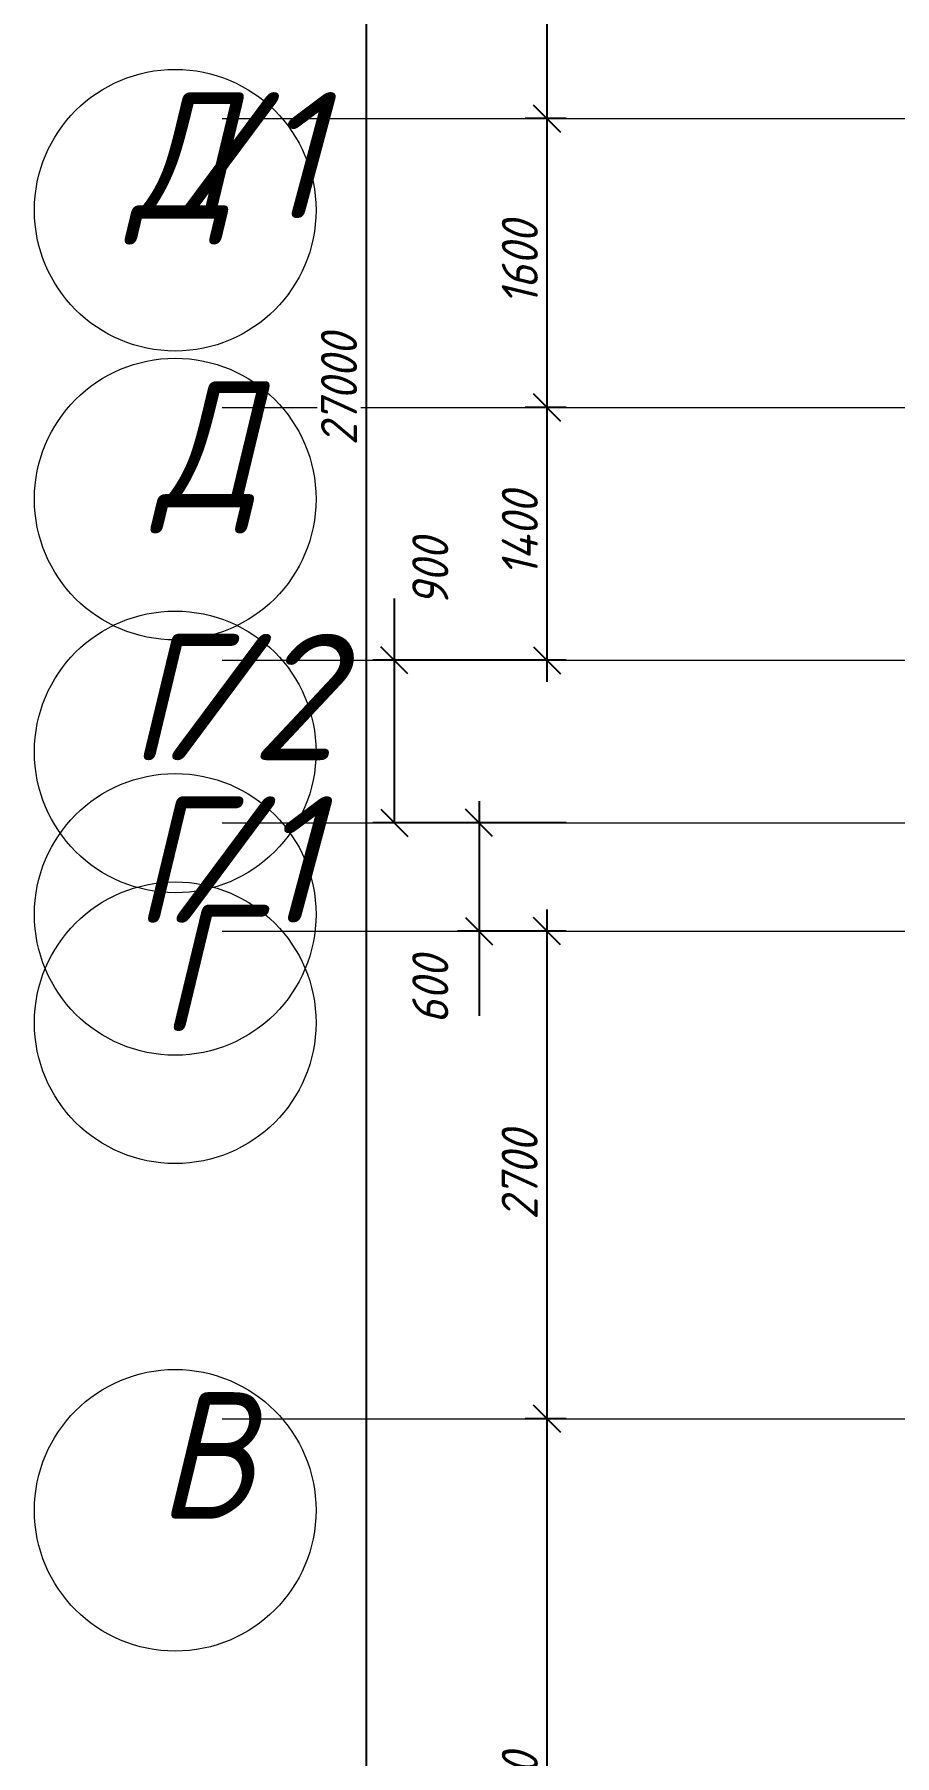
# Model space of a CAD drawing. Header units: millimetres. Extents: x 12986 to 523328, y -9759 to 30092.
# Drawn here: x 388181 to 392946, y 2065 to 11597 of the extents above; entities that cross this region are included whole.
import ezdxf

# ---------------------------------------------------------------- set-up
doc = ezdxf.new("R2010")
doc.units = ezdxf.units.MM
for name, color, linetype, lineweight in [('A-ANNO-DIMS', 7, 'Continuous', 9), ('Оси', 7, 'Continuous', 9), ('Оси-1', 7, 'Continuous', 20)]:
    doc.layers.add(name, color=color, linetype=linetype, lineweight=lineweight)
doc.layers.add('A-WALL-11', color=7, linetype='Continuous', lineweight=13, true_color=0x800000)
doc.styles.add('ISOCPEUR_I', font='isocpeui.ttf', dxfattribs={"height": 250})
doc.styles.add('ISOCPEUR_I_3', font='isocpeui.ttf', dxfattribs={"width": 0.9, "height": 200})
doc.dimstyles.new('ISO-2_0_0_9К_СРЕДНИЙ_ФОН', dxfattribs={"dimscale": 304.8, "dimtxt": 199.196235, "dimasz": 0.492126, "dimexe": 0.393701, "dimexo": 0, "dimgap": 0.164042, "dimtad": 1, "dimdec": 0, "dimdsep": 46, "dimtxsty": 'ISOCPEUR_I_3', "dimblk1": 'OBLIQUE', "dimblk2": 'OBLIQUE', "dimsah": 1, "dimcen": 0.09, "dimdle": 0.393701, "dimazin": 0, "dimtfac": 1, "dimtdec": 4, "dimtix": 1, "dimtmove": 1, "dimatfit": 3, "dimfxl": 1, "dimtvp": 1, "dimtfill": 1, "dimtolj": 1, "dimtzin": 0, "dimarcsym": 2})
doc.dimstyles.new('ISO-2_0_0_9К_СРЕДНИЙ_ФОН_1', dxfattribs={"dimscale": 304.8, "dimtxt": 199.196235, "dimasz": 0.492126, "dimexe": 0.393701, "dimexo": 0, "dimgap": 0.164042, "dimtad": 1, "dimdec": 0, "dimdsep": 46, "dimtxsty": 'ISOCPEUR_I_3', "dimblk1": 'OBLIQUE', "dimblk2": 'OBLIQUE', "dimsah": 1, "dimcen": 0.09, "dimdle": 0.393701, "dimazin": 0, "dimtfac": 1, "dimtdec": 4, "dimtix": 1, "dimtmove": 0, "dimatfit": 3, "dimfxl": 1, "dimtvp": 1, "dimtfill": 1, "dimtolj": 1, "dimtzin": 0, "dimarcsym": 2})

# ---------------------------------------------------------------- blocks, each defined once
blk = doc.blocks.new('Ось сетки - Круг_Ø6_00__ISO-2_5_0_9K_ кружки поменьше-23056867-АР1_1_Кладочный план 3 этажа')
at = {"layer": 'Оси'}
blk.add_circle((0, 0), 2.6, dxfattribs=at)
blk = doc.blocks.new('_Oblique')
at = {"color": 0, "linetype": 'ByBlock', "lineweight": -2}
blk.add_line((-0.5, -0.5), (0.5, 0.5), dxfattribs=at)
blk = doc.blocks.new('*D3434')
at = {"layer": 'A-ANNO-DIMS', "color": 0, "lineweight": -2, "transparency": 16777216}
for p, q in [((391019.9, 13250.7), (391019.9, 11010.7)), ((391126, 13130.7), (390899.9, 13130.7)), ((391126, 11130.7), (390899.9, 11130.7))]:
    blk.add_line(p, q, dxfattribs=at)
at = {"layer": 'Defpoints', "color": 0, "transparency": 16777216}
for p in [(391126, 13130.7), (391019.9, 11130.7), (391126, 11130.7)]:
    blk.add_point(p, dxfattribs=at)
at = {"layer": 'A-ANNO-DIMS', "color": 0, "lineweight": -2, "transparency": 16777216, "xscale": 150, "yscale": 150, "zscale": 150}
for p, rotation in [((391019.9, 13130.7), 90), ((391019.9, 11130.7), 270)]:
    blk.add_blockref('_Oblique', p, dxfattribs=dict(at, rotation=rotation))
at = {"layer": 'A-ANNO-DIMS', "color": 0, "transparency": 16777216, "insert": (390869.9, 12130.7), "char_height": 200, "width": 606.782, "attachment_point": 5, "rotation": 90, "style": 'ISOCPEUR_I_3', "bg_fill": 3, "box_fill_scale": 1.1, "bg_fill_color": 256, "bg_fill_true_color": 13158600, "bg_fill_transparency": 0}
blk.add_mtext('\\A1;2000', dxfattribs=at)
blk = doc.blocks.new('*D3435')
at = {"layer": 'A-ANNO-DIMS', "color": 0, "lineweight": -2, "transparency": 16777216}
for p, q in [((391019.9, 11250.7), (391019.9, 9410.7)), ((391126, 11130.7), (390899.9, 11130.7)), ((391126, 9530.7), (390899.9, 9530.7))]:
    blk.add_line(p, q, dxfattribs=at)
at = {"layer": 'Defpoints', "color": 0, "transparency": 16777216}
for p in [(391126, 11130.7), (391019.9, 9530.7), (391126, 9530.7)]:
    blk.add_point(p, dxfattribs=at)
at = {"layer": 'A-ANNO-DIMS', "color": 0, "lineweight": -2, "transparency": 16777216, "xscale": 150, "yscale": 150, "zscale": 150}
for p, rotation in [((391019.9, 11130.7), 90), ((391019.9, 9530.7), 270)]:
    blk.add_blockref('_Oblique', p, dxfattribs=dict(at, rotation=rotation))
at = {"layer": 'A-ANNO-DIMS', "color": 0, "transparency": 16777216, "insert": (390869.9, 10330.7), "char_height": 200, "width": 560.814, "attachment_point": 5, "rotation": 90, "style": 'ISOCPEUR_I_3', "bg_fill": 3, "box_fill_scale": 1.1, "bg_fill_color": 256, "bg_fill_true_color": 13158600, "bg_fill_transparency": 0}
blk.add_mtext('\\A1;1600', dxfattribs=at)
blk = doc.blocks.new('*D3436')
at = {"layer": 'A-ANNO-DIMS', "color": 0, "lineweight": -2, "transparency": 16777216}
for p, q in [((391019.9, 9650.7), (391019.9, 8010.7)), ((391126, 9530.7), (390899.9, 9530.7)), ((391126, 8130.7), (390899.9, 8130.7))]:
    blk.add_line(p, q, dxfattribs=at)
at = {"layer": 'Defpoints', "color": 0, "transparency": 16777216}
for p in [(391126, 9530.7), (391019.9, 8130.7), (391126, 8130.7)]:
    blk.add_point(p, dxfattribs=at)
at = {"layer": 'A-ANNO-DIMS', "color": 0, "lineweight": -2, "transparency": 16777216, "xscale": 150, "yscale": 150, "zscale": 150}
for p, rotation in [((391019.9, 9530.7), 90), ((391019.9, 8130.7), 270)]:
    blk.add_blockref('_Oblique', p, dxfattribs=dict(at, rotation=rotation))
at = {"layer": 'A-ANNO-DIMS', "color": 0, "transparency": 16777216, "insert": (390869.9, 8830.7), "char_height": 200, "width": 579.201, "attachment_point": 5, "rotation": 90, "style": 'ISOCPEUR_I_3', "bg_fill": 3, "box_fill_scale": 1.1, "bg_fill_color": 256, "bg_fill_true_color": 13158600, "bg_fill_transparency": 0}
blk.add_mtext('\\A1;1400', dxfattribs=at)
blk = doc.blocks.new('*D3437')
at = {"layer": 'A-ANNO-DIMS', "color": 0, "lineweight": -2, "transparency": 16777216}
for p, q in [((390175.3, 8130.7), (390175.3, 8473.4)), ((390175.3, 7230.7), (390175.3, 8250.7)), ((391126, 8130.7), (390055.3, 8130.7)), ((391126, 7230.7), (390055.3, 7230.7))]:
    blk.add_line(p, q, dxfattribs=at)
at = {"layer": 'Defpoints', "color": 0, "transparency": 16777216}
for p in [(391126, 8130.7), (390175.3, 7230.7), (391126, 7230.7)]:
    blk.add_point(p, dxfattribs=at)
at = {"layer": 'A-ANNO-DIMS', "color": 0, "lineweight": -2, "transparency": 16777216, "xscale": 150, "yscale": 150, "zscale": 150}
for p, rotation in [((390175.3, 8130.7), 90), ((390175.3, 7230.7), 270)]:
    blk.add_blockref('_Oblique', p, dxfattribs=dict(at, rotation=rotation))
at = {"layer": 'A-ANNO-DIMS', "color": 0, "transparency": 16777216, "insert": (390273.8, 8429.2), "char_height": 200, "width": 455.087, "attachment_point": 1, "rotation": 90, "line_spacing_factor": 1.149209, "style": 'ISOCPEUR_I_3', "bg_fill": 3, "box_fill_scale": 1.1, "bg_fill_color": 256, "bg_fill_true_color": 13158600, "bg_fill_transparency": 0}
blk.add_mtext('\\A1;900', dxfattribs=at)
blk = doc.blocks.new('*D3438')
at = {"layer": 'A-ANNO-DIMS', "color": 0, "lineweight": -2, "transparency": 16777216}
for p, q in [((390644.2, 7350.7), (390644.2, 6630.7)), ((391126, 7230.7), (390524.2, 7230.7)), ((391126, 6630.7), (390524.2, 6630.7)), ((390644.2, 6630.7), (390644.2, 6161.8))]:
    blk.add_line(p, q, dxfattribs=at)
at = {"layer": 'Defpoints', "color": 0, "transparency": 16777216}
for p in [(391126, 7230.7), (390644.2, 6630.7), (391126, 6630.7)]:
    blk.add_point(p, dxfattribs=at)
at = {"layer": 'A-ANNO-DIMS', "color": 0, "lineweight": -2, "transparency": 16777216, "xscale": 150, "yscale": 150, "zscale": 150}
for p, rotation in [((390644.2, 7230.7), 90), ((390644.2, 6630.7), 270)]:
    blk.add_blockref('_Oblique', p, dxfattribs=dict(at, rotation=rotation))
at = {"layer": 'A-ANNO-DIMS', "color": 0, "transparency": 16777216, "insert": (390273.8, 6117.5), "char_height": 200, "width": 455.087, "attachment_point": 1, "rotation": 90, "line_spacing_factor": 1.149209, "style": 'ISOCPEUR_I_3', "bg_fill": 3, "box_fill_scale": 1.1, "bg_fill_color": 256, "bg_fill_true_color": 13158600, "bg_fill_transparency": 0}
blk.add_mtext('\\A1;600', dxfattribs=at)
blk = doc.blocks.new('*D3439')
at = {"layer": 'A-ANNO-DIMS', "color": 0, "lineweight": -2, "transparency": 16777216}
for p, q in [((391019.9, 6750.7), (391019.9, 3810.7)), ((391126, 6630.7), (390899.9, 6630.7)), ((391126, 3930.7), (390899.9, 3930.7))]:
    blk.add_line(p, q, dxfattribs=at)
at = {"layer": 'Defpoints', "color": 0, "transparency": 16777216}
for p in [(391126, 6630.7), (391019.9, 3930.7), (391126, 3930.7)]:
    blk.add_point(p, dxfattribs=at)
at = {"layer": 'A-ANNO-DIMS', "color": 0, "lineweight": -2, "transparency": 16777216, "xscale": 150, "yscale": 150, "zscale": 150}
for p, rotation in [((391019.9, 6630.7), 90), ((391019.9, 3930.7), 270)]:
    blk.add_blockref('_Oblique', p, dxfattribs=dict(at, rotation=rotation))
at = {"layer": 'A-ANNO-DIMS', "color": 0, "transparency": 16777216, "insert": (390868.6, 5280.7), "char_height": 200, "width": 606.782, "attachment_point": 5, "rotation": 90, "style": 'ISOCPEUR_I_3', "bg_fill": 3, "box_fill_scale": 1.1, "bg_fill_color": 256, "bg_fill_true_color": 13158600, "bg_fill_transparency": 0}
blk.add_mtext('\\A1;2700', dxfattribs=at)
blk = doc.blocks.new('*D3440')
at = {"layer": 'A-ANNO-DIMS', "color": 0, "lineweight": -2, "transparency": 16777216}
for p, q in [((391019.9, 4050.7), (391019.9, -389.3)), ((391126, 3930.7), (390899.9, 3930.7)), ((391126, -269.3), (390899.9, -269.3))]:
    blk.add_line(p, q, dxfattribs=at)
at = {"layer": 'Defpoints', "color": 0, "transparency": 16777216}
for p in [(391126, 3930.7), (391019.9, -269.3), (391126, -269.3)]:
    blk.add_point(p, dxfattribs=at)
at = {"layer": 'A-ANNO-DIMS', "color": 0, "lineweight": -2, "transparency": 16777216, "xscale": 150, "yscale": 150, "zscale": 150}
for p, rotation in [((391019.9, 3930.7), 90), ((391019.9, -269.3), 270)]:
    blk.add_blockref('_Oblique', p, dxfattribs=dict(at, rotation=rotation))
at = {"layer": 'A-ANNO-DIMS', "color": 0, "transparency": 16777216, "insert": (390869.9, 1830.7), "char_height": 200, "width": 625.17, "attachment_point": 5, "rotation": 90, "style": 'ISOCPEUR_I_3', "bg_fill": 3, "box_fill_scale": 1.1, "bg_fill_color": 256, "bg_fill_true_color": 13158600, "bg_fill_transparency": 0}
blk.add_mtext('\\A1;4200', dxfattribs=at)
blk = doc.blocks.new('*D3442')
at = {"layer": 'A-ANNO-DIMS', "color": 0, "lineweight": -2, "transparency": 16777216}
for p, q in [((390019.5, 23250.7), (390019.5, -3989.3)), ((390125.6, 23130.7), (389899.5, 23130.7)), ((390125.6, -3869.3), (389899.5, -3869.3))]:
    blk.add_line(p, q, dxfattribs=at)
at = {"layer": 'Defpoints', "color": 0, "transparency": 16777216}
for p in [(390125.6, 23130.7), (390019.5, -3869.3), (390125.6, -3869.3)]:
    blk.add_point(p, dxfattribs=at)
at = {"layer": 'A-ANNO-DIMS', "color": 0, "lineweight": -2, "transparency": 16777216, "xscale": 150, "yscale": 150, "zscale": 150}
for p, rotation in [((390019.5, 23130.7), 90), ((390019.5, -3869.3), 270)]:
    blk.add_blockref('_Oblique', p, dxfattribs=dict(at, rotation=rotation))
at = {"layer": 'A-ANNO-DIMS', "color": 0, "transparency": 16777216, "insert": (389868.3, 9630.7), "char_height": 200, "width": 758.478, "attachment_point": 5, "rotation": 90, "style": 'ISOCPEUR_I_3', "bg_fill": 3, "box_fill_scale": 1.1, "bg_fill_color": 256, "bg_fill_true_color": 13158600, "bg_fill_transparency": 0}
blk.add_mtext('\\A1;27000', dxfattribs=at)

msp = doc.modelspace()

# ---------------------------------------------------------------- linework, layer by layer
at = {"layer": 'A-WALL-11'}
msp.add_line((389220.80855, 7230.74641), (521382.43658, 7230.74641), dxfattribs=at)
at = {"layer": 'Оси-1'}
for p, q in [((389220.80855, 11130.74641), (521382.43658, 11130.74641)), ((389220.80855, 9530.74641), (521382.43658, 9530.74641)), ((389220.80855, 8130.74641), (521382.43658, 8130.74641)), ((389220.80855, 6630.74641), (521382.43658, 6630.74641)), ((389220.80855, 3930.74641), (521382.43658, 3930.74641))]:
    msp.add_line(p, q, dxfattribs=at)

# ---------------------------------------------------------------- block references
at = {"layer": 'Оси', "xscale": 300, "yscale": 300, "zscale": 99.99999999999993, "rotation": 269.9999999999994}
for p in [(388960.80855, 10623.49282), (388960.80855, 9023.49282), (388960.80855, 7623.49282), (388960.80855, 6723.49282), (388960.80855, 6123.49282), (388960.80855, 3423.49282)]:
    msp.add_blockref('Ось сетки - Круг_Ø6_00__ISO-2_5_0_9K_ кружки поменьше-23056867-АР1_1_Кладочный план 3 этажа', p, dxfattribs=at)

# ---------------------------------------------------------------- texts
at = {"layer": 'Оси', "char_height": 700, "attachment_point": 1, "style": 'ISOCPEUR_I'}
for s, insert, width in [('\\fISOCPEUR|b0|i1|c204|p34|;\\W.9;Д', (388708.02903, 11277.37889), 252.5315625), ('/1', (388916.38841, 11277.37889), 346.329), ('\\fISOCPEUR|b0|i1|c204|p34|;\\W.9;Д', (388851.12903, 9677.37889), 252.5315625), ('\\fISOCPEUR|b0|i1|c204|p34|;\\W.9;Г', (388705.32903, 8277.3789), 202.02525), ('/2', (388872.01653, 8277.3789), 404.0505), ('\\fISOCPEUR|b0|i1|c204|p34|;\\W.9;Г', (388729.17903, 7377.3789), 202.02525), ('/1', (388895.86653, 7377.3789), 346.329), ('\\fISOCPEUR|b0|i1|c204|p34|;\\W.9;Г', (388871.82903, 6777.3789), 202.02525), ('\\fISOCPEUR|b0|i1|c204|p34|;\\W.9;В', (388862.82903, 4077.3789), 223.6708125)]:
    msp.add_mtext(s, dxfattribs=dict(at, insert=insert, width=width))

# ---------------------------------------------------------------- next in the draw order: dimensions: what is measured, and where the dimension line sits
at = {"layer": 'A-ANNO-DIMS'}
dim = msp.add_linear_dim(base=(391019.91778, 11130.74641), p1=(391125.9838, 13130.74648), p2=(391125.9838, 11130.74641), angle=90, dimstyle='ISO-2_0_0_9К_СРЕДНИЙ_ФОН', override={"dimpost": '<>', "dimfxl": 2000.000075}, dxfattribs=at)
dim.commit()
dim.dimension.update_dxf_attribs({"geometry": '*D3434', "text_midpoint": (390869.91778, 12130.74644)})

# ---------------------------------------------------------------- next in the draw order: dimensions: what is measured, and where the dimension line sits
dim = msp.add_linear_dim(base=(391019.91778, 9530.74641), p1=(391125.9838, 11130.74641), p2=(391125.9838, 9530.74641), angle=90, dimstyle='ISO-2_0_0_9К_СРЕДНИЙ_ФОН', override={"dimpost": '<>', "dimfxl": 1600}, dxfattribs=at)
dim.commit()
dim.dimension.update_dxf_attribs({"geometry": '*D3435', "text_midpoint": (390869.91778, 10330.74641)})

# ---------------------------------------------------------------- next in the draw order: dimensions: what is measured, and where the dimension line sits
dim = msp.add_linear_dim(base=(391019.91778, 8130.74641), p1=(391125.9838, 9530.74641), p2=(391125.9838, 8130.74641), angle=90, dimstyle='ISO-2_0_0_9К_СРЕДНИЙ_ФОН', override={"dimpost": '<>', "dimfxl": 1399.999995}, dxfattribs=at)
dim.commit()
dim.dimension.update_dxf_attribs({"geometry": '*D3436', "text_midpoint": (390869.91778, 8830.74641)})

# ---------------------------------------------------------------- next in the draw order: dimensions: what is measured, and where the dimension line sits
dim = msp.add_linear_dim(base=(390175.30457, 7230.74641), p1=(391125.9838, 8130.74641), p2=(391125.9838, 7230.74641), angle=90, dimstyle='ISO-2_0_0_9К_СРЕДНИЙ_ФОН_1', override={"dimpost": '<>', "dimfxl": 900}, dxfattribs=at)
dim.commit()
dim.dimension.update_dxf_attribs({"geometry": '*D3437', "text_midpoint": (390407.14548, 8473.40101), "dimtype": 160, "text_rotation": 90})

# ---------------------------------------------------------------- next in the draw order: dimensions: what is measured, and where the dimension line sits
dim = msp.add_linear_dim(base=(390019.54667, -3869.25359), p1=(390125.61269, 23130.74623), p2=(390125.61269, -3869.25359), angle=90, dimstyle='ISO-2_0_0_9К_СРЕДНИЙ_ФОН', override={"dimpost": '<>', "dimfxl": 26999.999823}, dxfattribs=at)
dim.commit()
dim.dimension.update_dxf_attribs({"geometry": '*D3442', "text_midpoint": (389868.2588, 9630.74632)})
dim = msp.add_linear_dim(base=(390644.16821, 6630.74641), p1=(391125.9838, 7230.74641), p2=(391125.9838, 6630.74641), angle=90, dimstyle='ISO-2_0_0_9К_СРЕДНИЙ_ФОН_1', override={"dimpost": '<>', "dimfxl": 600}, dxfattribs=at)
dim.commit()
dim.dimension.update_dxf_attribs({"geometry": '*D3438', "text_midpoint": (390407.14548, 6161.75266), "dimtype": 160, "text_rotation": 90})

# ---------------------------------------------------------------- next in the draw order: dimensions: what is measured, and where the dimension line sits
dim = msp.add_linear_dim(base=(391019.91778, 3930.74641), p1=(391125.9838, 6630.74641), p2=(391125.9838, 3930.74641), angle=90, dimstyle='ISO-2_0_0_9К_СРЕДНИЙ_ФОН', override={"dimpost": '<>', "dimfxl": 2700}, dxfattribs=at)
dim.commit()
dim.dimension.update_dxf_attribs({"geometry": '*D3439', "text_midpoint": (390868.6299, 5280.74641)})

# ---------------------------------------------------------------- next in the draw order: dimensions: what is measured, and where the dimension line sits
dim = msp.add_linear_dim(base=(391019.91778, -269.25359), p1=(391125.9838, 3930.74641), p2=(391125.9838, -269.25359), angle=90, dimstyle='ISO-2_0_0_9К_СРЕДНИЙ_ФОН', override={"dimpost": '<>', "dimfxl": 4200}, dxfattribs=at)
dim.commit()
dim.dimension.update_dxf_attribs({"geometry": '*D3440', "text_midpoint": (390869.91778, 1830.74641)})

doc.saveas('drawing.dxf')
